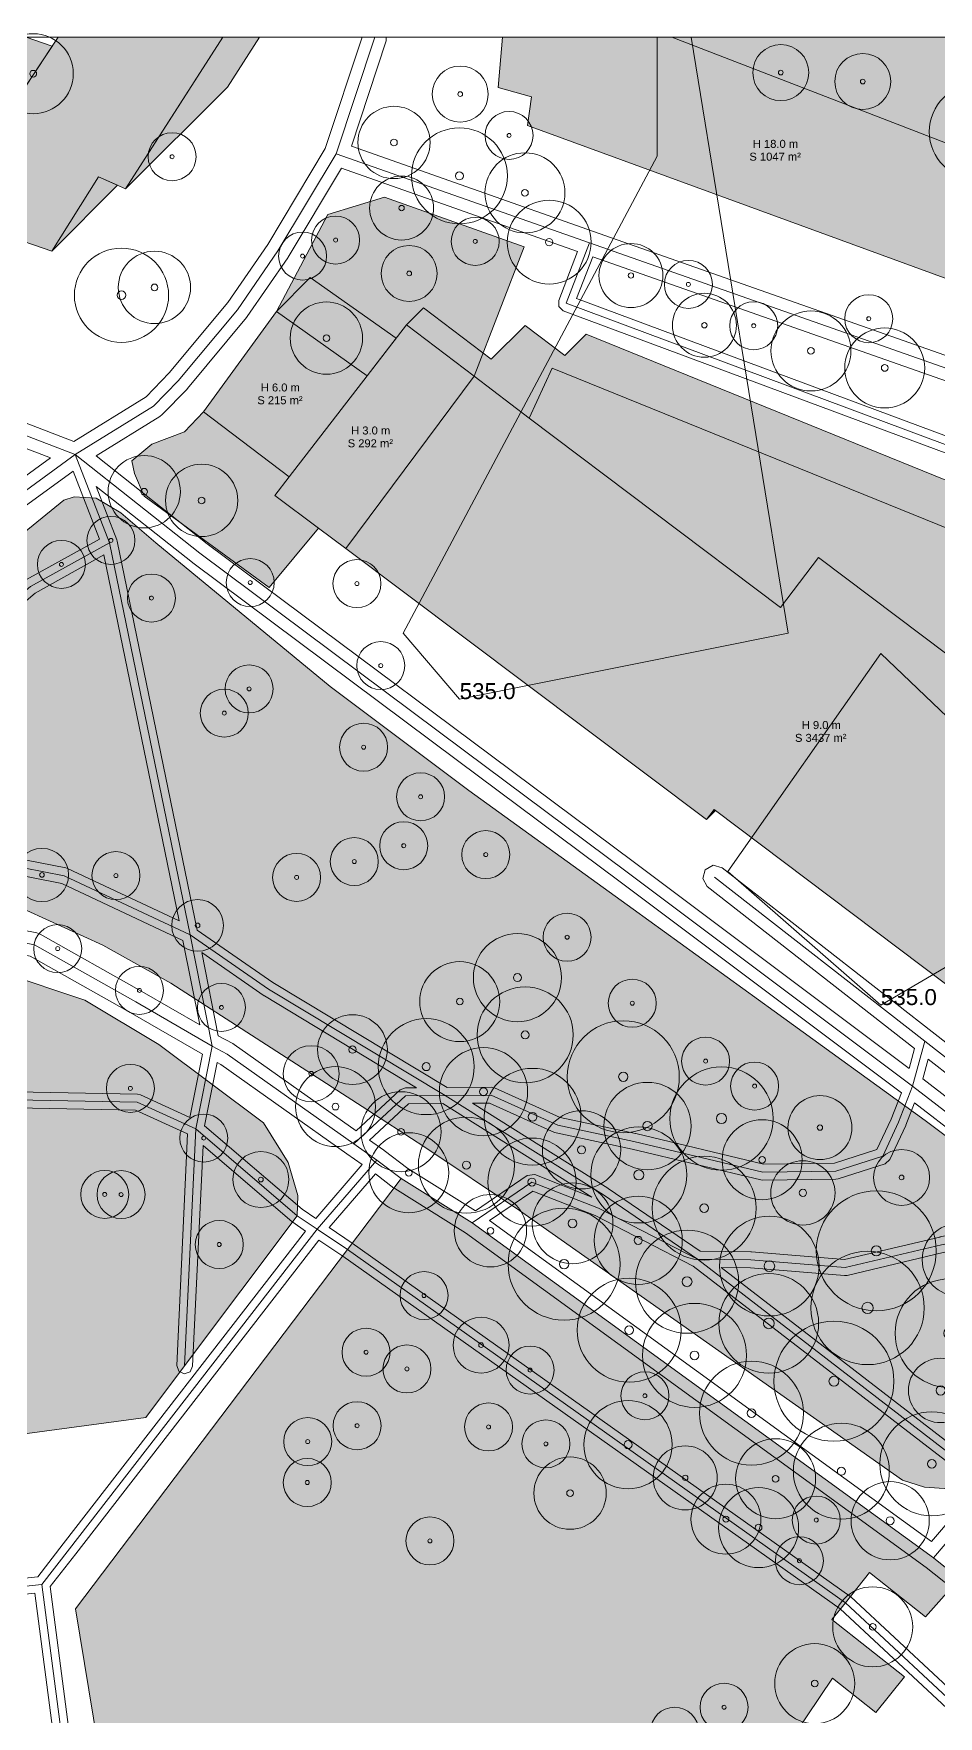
# Model space of a CAD drawing. Header units: metres. Extents: x -6 to 981, y -3 to 1020.
# Drawn here: x 750 to 863.1, y 803.3 to 1013.6 of the extents above; entities that cross this region are included whole.
import ezdxf

# ---------------------------------------------------------------- set-up
doc = ezdxf.new("R2010")
doc.units = ezdxf.units.M
doc.header["$MEASUREMENT"] = 0
for name, color, linetype, lineweight, true_color in [('TPX_BUILDING_AREAS_TEXT', 7, 'CONTINUOUS', 0, 0x000000), ('TPX_BUILDING_HEIGHTS_TEXT', 7, 'CONTINUOUS', 0, 0x000000), ('TPX_BUILDINGS', 7, 'CONTINUOUS', 0, 0x000000), ('TPX_BUILDINGS_HATCH', 7, 'CONTINUOUS', 0, 0xf0f0f0), ('TPX_BUILDINGS_SHADOWS_HATCH', 7, 'CONTINUOUS', 0, 0x000000), ('TPX_BUILDINGS_SHADOWS_OUTLINES', 7, 'CONTINUOUS', 0, 0x000000), ('TPX_CONTOUR_LINES_5M', 7, 'CONTINUOUS', 0, 0x969696), ('TPX_CONTOUR_LINES_5M_TEXT', 7, 'CONTINUOUS', 0, 0x000000), ('TPX_FRAME_PROJECT', 7, 'CONTINUOUS', 0, 0x000000), ('TPX_ROADS_AXES', 7, 'CONTINUOUS', 0, 0x323232), ('TPX_ROADS_CONTOURS', 7, 'CONTINUOUS', 0, 0x646464), ('TPX_VEGETATION_GREEN_SPACES', 7, 'CONTINUOUS', 0, 0x58ba48), ('TPX_VEGETATION_GREEN_SPACES_HATCH', 7, 'CONTINUOUS', 0, 0x58ba48), ('TPX_VEGETATION_TREES_INDIVIDUAL', 7, 'CONTINUOUS', 0, 0x136734)]:
    doc.layers.add(name, color=color, linetype=linetype, lineweight=lineweight, true_color=true_color)
doc.styles.add('TPX_TEXTE', font='arial.ttf')

# ---------------------------------------------------------------- blocks, each defined once
blk = doc.blocks.new('TREETR006_CR055')
at = {"layer": 'TPX_VEGETATION_TREES_INDIVIDUAL'}
for radius in [5.46, 0.583]:
    blk.add_circle((0, 0, 0.04), radius, dxfattribs=at)
blk = doc.blocks.new('TREETR005_CR052')
at = {"layer": 'TPX_VEGETATION_TREES_INDIVIDUAL'}
for radius in [5.24, 0.458]:
    blk.add_circle((0, 0, 0.04), radius, dxfattribs=at)
blk = doc.blocks.new('TREETR006_CR075')
at = {"layer": 'TPX_VEGETATION_TREES_INDIVIDUAL'}
for radius in [7.5, 0.625]:
    blk.add_circle((0, 0, 0.04), radius, dxfattribs=at)
blk = doc.blocks.new('TREETR004_CR044')
at = {"layer": 'TPX_VEGETATION_TREES_INDIVIDUAL'}
for radius in [4.37, 0.375]:
    blk.add_circle((0, 0, 0.04), radius, dxfattribs=at)
blk = doc.blocks.new('TREETR007_CR071')
at = {"layer": 'TPX_VEGETATION_TREES_INDIVIDUAL'}
for radius in [7.09, 0.708]:
    blk.add_circle((0, 0, 0.04), radius, dxfattribs=at)
blk = doc.blocks.new('TREETR006_CR070')
at = {"layer": 'TPX_VEGETATION_TREES_INDIVIDUAL'}
for radius in [7, 0.583]:
    blk.add_circle((0, 0, 0.04), radius, dxfattribs=at)
blk = doc.blocks.new('TREETR006_CR040')
at = {"layer": 'TPX_VEGETATION_TREES_INDIVIDUAL'}
for radius in [4.03, 0.583]:
    blk.add_circle((0, 0, 0.04), radius, dxfattribs=at)
blk = doc.blocks.new('TREETR005_CR044')
at = {"layer": 'TPX_VEGETATION_TREES_INDIVIDUAL'}
for radius in [4.36, 0.458]:
    blk.add_circle((0, 0, 0.04), radius, dxfattribs=at)
blk = doc.blocks.new('TREETR003_CR032')
at = {"layer": 'TPX_VEGETATION_TREES_INDIVIDUAL'}
for radius in [3.23, 0.292]:
    blk.add_circle((0, 0, 0.04), radius, dxfattribs=at)
blk = doc.blocks.new('TREETR005_CR061')
at = {"layer": 'TPX_VEGETATION_TREES_INDIVIDUAL'}
for radius in [6.05, 0.542]:
    blk.add_circle((0, 0, 0.04), radius, dxfattribs=at)
blk = doc.blocks.new('TREETR003_CR040')
at = {"layer": 'TPX_VEGETATION_TREES_INDIVIDUAL'}
for radius in [4, 0.333]:
    blk.add_circle((0, 0, 0.04), radius, dxfattribs=at)
blk = doc.blocks.new('TREETR003_CR030')
at = {"layer": 'TPX_VEGETATION_TREES_INDIVIDUAL'}
for radius in [3, 0.25]:
    blk.add_circle((0, 0, 0.04), radius, dxfattribs=at)
blk = doc.blocks.new('TREETR003_CR035')
at = {"layer": 'TPX_VEGETATION_TREES_INDIVIDUAL'}
for radius in [3.5, 0.292]:
    blk.add_circle((0, 0, 0.04), radius, dxfattribs=at)
blk = doc.blocks.new('TREETR005_CR065')
at = {"layer": 'TPX_VEGETATION_TREES_INDIVIDUAL'}
for radius in [6.5, 0.542]:
    blk.add_circle((0, 0, 0.04), radius, dxfattribs=at)
blk = doc.blocks.new('TREETR005_CR049')
at = {"layer": 'TPX_VEGETATION_TREES_INDIVIDUAL'}
for radius in [4.89, 0.5]:
    blk.add_circle((0, 0, 0.04), radius, dxfattribs=at)
blk = doc.blocks.new('TREETR005_CR060')
at = {"layer": 'TPX_VEGETATION_TREES_INDIVIDUAL'}
for radius in [6, 0.5]:
    blk.add_circle((0, 0, 0.04), radius, dxfattribs=at)
blk = doc.blocks.new('TREETR007_CR068')
at = {"layer": 'TPX_VEGETATION_TREES_INDIVIDUAL'}
for radius in [6.79, 0.708]:
    blk.add_circle((0, 0, 0.04), radius, dxfattribs=at)
blk = doc.blocks.new('TREETR005_CR059')
at = {"layer": 'TPX_VEGETATION_TREES_INDIVIDUAL'}
for radius in [5.89, 0.542]:
    blk.add_circle((0, 0, 0.04), radius, dxfattribs=at)
blk = doc.blocks.new('TREETR003_CR033')
at = {"layer": 'TPX_VEGETATION_TREES_INDIVIDUAL'}
for radius in [3.32, 0.292]:
    blk.add_circle((0, 0, 0.04), radius, dxfattribs=at)
blk = doc.blocks.new('TREETR006_CR065')
at = {"layer": 'TPX_VEGETATION_TREES_INDIVIDUAL'}
for radius in [6.45, 0.625]:
    blk.add_circle((0, 0, 0.04), radius, dxfattribs=at)
blk = doc.blocks.new('TREETR005_CR055')
at = {"layer": 'TPX_VEGETATION_TREES_INDIVIDUAL'}
for radius in [5.51, 0.5]:
    blk.add_circle((0, 0, 0.04), radius, dxfattribs=at)
blk = doc.blocks.new('TREETR005_CR051')
at = {"layer": 'TPX_VEGETATION_TREES_INDIVIDUAL'}
for radius in [5.05, 0.542]:
    blk.add_circle((0, 0, 0.04), radius, dxfattribs=at)
blk = doc.blocks.new('TREETR004_CR050')
at = {"layer": 'TPX_VEGETATION_TREES_INDIVIDUAL'}
for radius in [5, 0.417]:
    blk.add_circle((0, 0, 0.04), radius, dxfattribs=at)
blk = doc.blocks.new('TREETR005_CR040')
at = {"layer": 'TPX_VEGETATION_TREES_INDIVIDUAL'}
for radius in [4.02, 0.458]:
    blk.add_circle((0, 0, 0.04), radius, dxfattribs=at)
blk = doc.blocks.new('TREETR006_CR060')
at = {"layer": 'TPX_VEGETATION_TREES_INDIVIDUAL'}
for radius in [6, 0.625]:
    blk.add_circle((0, 0, 0.04), radius, dxfattribs=at)
blk = doc.blocks.new('TREETR004_CR045')
at = {"layer": 'TPX_VEGETATION_TREES_INDIVIDUAL'}
for radius in [4.52, 0.417]:
    blk.add_circle((0, 0, 0.04), radius, dxfattribs=at)
blk = doc.blocks.new('TREETR007_CR062')
at = {"layer": 'TPX_VEGETATION_TREES_INDIVIDUAL'}
for radius in [6.23, 0.667]:
    blk.add_circle((0, 0, 0.04), radius, dxfattribs=at)

msp = doc.modelspace()

# ---------------------------------------------------------------- hatches: boundary and pattern name
at = {"layer": 'TPX_BUILDINGS_HATCH'}
for points in [[(708.79, 1010.13), (702.66, 994.73), (743.19, 980.44), (747.61, 988.08), (752.28, 986.44), (758.15, 995.73), (761.52, 994.22), (773.67, 1013.19), (753.09, 1013.19), (743.08, 998.11), (708.79, 1010.13)], [(808.64, 1013.19), (808.12, 1006.88), (812.28, 1005.72), (811.77, 1002.16), (871.63, 980.28), (877.2, 994.9), (829.83, 1013.19), (808.64, 1013.19)], [(780.37, 978.91), (771.27, 966.34), (781.99, 958.21), (791.73, 970.86), (780.37, 978.91)], [(781.99, 958.21), (780.2, 955.89), (785.64, 951.81), (789.05, 949.25), (805.1, 970.8), (796.63, 977.24), (791.73, 970.86), (781.99, 958.21)], [(814.87, 971.82), (811.97, 965.58), (843.4, 941.9), (848.16, 948.16), (893.26, 914.19), (894.56, 915.9), (902.48, 909.94), (895.59, 900.88), (907.05, 896.38), (924.27, 940.35), (879.74, 958.31), (877.59, 952.87), (868.4, 956.33), (866.14, 951.01), (814.87, 971.82)], [(805.1, 970.8), (789.05, 949.25), (834.14, 915.41), (835.09, 916.66), (878.4, 884.04), (890.84, 900.39), (893.63, 898.29), (895.59, 900.88), (902.48, 909.94), (894.56, 915.9), (893.26, 914.19), (848.16, 948.16), (843.4, 941.9), (811.97, 965.58), (805.1, 970.8)]]:
    msp.add_hatch(color=256, dxfattribs=at).paths.add_polyline_path(points)
at = {"layer": 'TPX_BUILDINGS_SHADOWS_HATCH'}
for points in [[(711.85, 1013.19), (708.79, 1010.13), (743.08, 998.11), (752.34, 1012.06), (749.11, 1013.19), (711.85, 1013.19)], [(764.13, 998.3), (761.52, 994.22), (774.25, 1006.95), (778.25, 1013.19), (773.67, 1013.19), (764.13, 998.3)], [(875.53, 1013.19), (829.83, 1013.19), (877.2, 994.9), (871.63, 980.28), (884.36, 993.01), (889.93, 1007.63), (875.53, 1013.19)], [(758.15, 995.73), (752.28, 986.44), (760.51, 994.67), (758.15, 995.73)], [(784.61, 983.16), (780.37, 978.91), (791.73, 970.86), (795.34, 975.55), (784.61, 983.16)], [(798.75, 979.36), (796.63, 977.24), (805.1, 970.8), (811.97, 965.58), (814.87, 971.82), (866.14, 951.01), (868.3, 956.09), (819.11, 976.06), (816.43, 973.39), (811.46, 977.16), (807.22, 972.92), (798.75, 979.36)], [(835.09, 916.66), (834.14, 915.41), (835.27, 916.53), (835.09, 916.66)]]:
    msp.add_hatch(color=256, dxfattribs=at).paths.add_polyline_path(points)
at = {"layer": 'TPX_VEGETATION_GREEN_SPACES_HATCH'}
for points in [[(786.8, 991.02), (780.37, 978.91), (791.73, 970.86), (796.63, 977.24), (805.1, 970.8), (811.34, 986.99), (793.88, 993.19), (786.8, 991.02)], [(764.81, 962.31), (762.31, 960.22), (762.65, 958.63), (763.86, 955.8), (779.49, 944.39), (785.64, 951.81), (780.2, 955.89), (781.99, 958.21), (771.27, 966.34), (768.89, 963.86), (764.81, 962.31)], [(710.6, 913.14), (709.44, 909.48), (709.86, 907.02), (711.85, 906.57), (722.6, 908.07), (738.64, 906.02), (749.18, 904.01), (758.67, 899.69), (767.16, 894.92), (791.12, 879.52), (798.81, 874.5), (810.77, 866.52), (858.65, 832.83), (861.4, 831.92), (864.5, 831.72), (866.32, 832.58), (885.93, 855.84), (885.83, 858.83), (882.13, 862.32), (861.48, 877.78), (842.61, 891.42), (824.97, 904.19), (804.42, 919.03), (787.1, 932.03), (765.31, 949.96), (760.94, 953.74), (757.86, 955.57), (755.1, 955.73), (753.81, 955.32), (742.7, 946.31), (733.12, 939.05), (726.05, 932.5), (718.19, 924), (710.6, 913.14)], [(694.49, 891.27), (655.66, 837.77), (660.12, 834.93), (670.38, 828.01), (764.05, 840.64), (768.9, 847.11), (782.99, 865.87), (783.07, 868.39), (781.84, 872.53), (778.78, 877.48), (765.68, 887.28), (756.42, 892.82), (746.22, 896.24), (732.02, 898.43), (713.05, 898.66), (704.43, 897.41), (698.77, 894.93), (694.49, 891.27)], [(789.27, 861.64), (755.26, 816.74), (760.86, 782.82), (840.41, 793.92), (849.89, 808.08), (850.91, 807.27), (855.33, 803.77), (858.89, 808.23), (849.83, 815.38), (851.51, 817.49), (854.53, 821.29), (861.55, 815.75), (864.52, 819.12), (865.75, 820.52), (862.53, 823.1), (804.86, 864.98), (795.96, 870.53), (789.27, 861.64)]]:
    msp.add_hatch(color=256, dxfattribs=at).paths.add_polyline_path(points)

# ---------------------------------------------------------------- linework, layer by layer
at = {"layer": 'TPX_BUILDINGS', "elevation": 0.04}
for points in [[(708.79, 1010.13), (702.66, 994.73), (743.19, 980.44), (747.61, 988.08), (752.28, 986.44), (758.15, 995.73), (761.52, 994.22), (773.67, 1013.19), (753.09, 1013.19), (743.08, 998.11)], [(808.64, 1013.19), (808.12, 1006.88), (812.28, 1005.72), (811.77, 1002.16), (871.63, 980.28), (877.2, 994.9), (829.83, 1013.19)], [(780.37, 978.91), (771.27, 966.34), (781.99, 958.21), (791.73, 970.86)], [(781.99, 958.21), (780.2, 955.89), (785.64, 951.81), (789.05, 949.25), (805.1, 970.8), (796.63, 977.24), (791.73, 970.86)], [(814.87, 971.82), (811.97, 965.58), (843.4, 941.9), (848.16, 948.16), (893.26, 914.19), (894.56, 915.9), (902.48, 909.94), (895.59, 900.88), (907.05, 896.38), (924.27, 940.35), (879.74, 958.31), (877.59, 952.87), (868.4, 956.33), (866.14, 951.01)], [(805.1, 970.8), (789.05, 949.25), (834.14, 915.41), (835.09, 916.66), (878.4, 884.04), (890.84, 900.39), (893.63, 898.29), (895.59, 900.88), (902.48, 909.94), (894.56, 915.9), (893.26, 914.19), (848.16, 948.16), (843.4, 941.9), (811.97, 965.58)]]:
    msp.add_lwpolyline(points, close=True, dxfattribs=at)
at = {"layer": 'TPX_BUILDINGS_SHADOWS_OUTLINES', "elevation": 0.04}
for points in [[(711.85, 1013.19), (708.79, 1010.13), (743.08, 998.11), (752.34, 1012.06), (749.11, 1013.19)], [(764.13, 998.3), (761.52, 994.22), (774.25, 1006.95), (778.25, 1013.19), (773.67, 1013.19)], [(875.53, 1013.19), (829.83, 1013.19), (877.2, 994.9), (871.63, 980.28), (884.36, 993.01), (889.93, 1007.63)], [(758.15, 995.73), (752.28, 986.44), (760.51, 994.67)], [(784.61, 983.16), (780.37, 978.91), (791.73, 970.86), (795.34, 975.55)], [(798.75, 979.36), (796.63, 977.24), (805.1, 970.8), (811.97, 965.58), (814.87, 971.82), (866.14, 951.01), (868.3, 956.09), (819.11, 976.06), (816.43, 973.39), (811.46, 977.16), (807.22, 972.92)], [(835.09, 916.66), (834.14, 915.41), (835.27, 916.53)]]:
    msp.add_lwpolyline(points, close=True, dxfattribs=at)
at = {"layer": 'TPX_CONTOUR_LINES_5M', "elevation": 0.05}
for points in [[(827.98, 1013.19), (827.98, 998.29), (796.21, 938.69), (803.29, 930.44), (844.35, 938.69), (832.24, 1013.19)], [(855.96, 936.16), (836.83, 908.89), (855.96, 892.2), (884.51, 908.89), (855.96, 936.16)]]:
    msp.add_lwpolyline(points, dxfattribs=at)
at = {"layer": 'TPX_FRAME_PROJECT', "elevation": 0}
msp.add_lwpolyline([(0, 0), (974.48, 0), (974.48, 1013.19), (0, 1013.19)], close=True, dxfattribs=at)
at = {"layer": 'TPX_ROADS_AXES', "elevation": 0.03}
for points in [[(492.99, 1013.19), (521.19, 992.31), (619.94, 920.66), (620.41, 920.3), (628.32, 914.69), (633.16, 911.27), (649.41, 901.43), (670.74, 893.87), (688.67, 889.08), (700.63, 886.92), (724.56, 882.08), (743.39, 880.45), (762.99, 880.08), (770.31, 876.71), (782.99, 865.87), (785.47, 864.18), (789.27, 861.64), (851.51, 817.49), (867.91, 802.23), (878.21, 793.72), (909.75, 762.75), (929.69, 734.83), (943.26, 707.87)], [(870.04, 831.89), (833.02, 860.43), (821.29, 868.46), (801.46, 880.89), (779.4, 894.2), (769.58, 900.97), (753.86, 908.37), (730.94, 912.86), (721.44, 915.22), (709.46, 917.33), (683.15, 921.05), (658.67, 925.16), (633.84, 933.91), (626.56, 937.26), (603.79, 952.67), (564.63, 983.04), (533.82, 1003.37), (521.37, 1011.59), (519.27, 1013.19)], [(620.28, 1013.19), (620.72, 1012.89), (631.53, 1008), (690.97, 985.7), (755.23, 961), (770.82, 948.68), (803.9, 923.99), (824.24, 908.81), (859.91, 882.07), (879.49, 866.98), (892.05, 857), (923.65, 832.78), (945.16, 813.28), (964.83, 787.93), (974.48, 771.84)], [(792.7, 1013.19), (787.86, 998.62)], [(787.86, 998.62), (780.55, 986.46), (775.51, 979.1), (768.1, 970.21), (765.02, 967.06), (755.23, 961), (732.37, 944.36), (721.34, 933.13), (709.46, 917.33), (696.39, 900.29)], [(949.1, 942.16), (942.41, 944.26), (933.44, 947.42), (819.52, 987.47), (787.86, 998.62)], [(816.6, 979.92), (819.52, 987.47)], [(946.67, 937.83), (932.24, 943.12), (924.53, 945.95), (868.2, 965.33), (866.47, 961.37), (816.6, 979.92)], [(755.23, 961), (759.5, 949.99), (769.58, 900.97), (772.35, 887.08), (770.31, 876.71), (768.9, 847.11)], [(660.12, 834.93), (700.63, 886.92), (707.96, 893.02), (711.33, 897.24), (713.67, 903.09), (721.44, 915.22), (728.69, 924.58), (738.59, 935.12), (749.63, 944.5), (759.5, 949.99)], [(933.44, 947.42), (932.24, 943.12), (930.28, 936.08), (922.9, 920.37), (911.77, 899.48), (906.93, 893.25), (903.21, 890.07), (900.46, 891.78), (882.86, 870.97), (879.49, 866.98), (872.96, 864.09), (863.55, 862.22), (851.5, 859.38), (839.7, 860.37), (833.02, 860.43), (820.63, 866.8), (812.32, 870.07), (804.86, 864.98)], [(862.53, 823.1), (870.04, 831.89), (892.05, 857), (895.44, 861.18), (914.84, 885.09), (915.55, 886.03), (919.47, 891.1), (929.58, 907.7), (938.64, 923.47), (946.67, 937.83), (949.1, 942.16)], [(895.44, 861.18), (882.86, 870.97), (861.46, 887.67), (835.16, 908.18)], [(862.53, 823.1), (804.86, 864.98), (795.96, 870.53), (792.93, 872.83), (790.04, 874.85), (774.22, 886.07), (772.35, 887.08), (762.82, 892.59), (750.12, 899.74), (737.56, 902.23), (726.99, 903.23), (713.67, 903.09), (696.39, 900.29)], [(790.04, 874.85), (796.52, 880.85), (801.46, 880.89), (807.22, 880.95), (815.55, 877.19), (825.07, 875.16), (841.18, 871.33), (850.32, 871.44), (856.18, 873.31), (858.16, 877.56), (859.91, 882.07), (861.46, 887.67)], [(792.93, 872.83), (785.47, 864.18), (754.51, 824.24), (751.06, 819.79)], [(954.15, 718.29), (947.37, 733.93), (934.22, 755.26), (919.49, 773.03), (903.72, 788.52), (887.18, 804.71), (876.35, 812.69), (865.75, 820.52), (862.53, 823.1)], [(751.06, 819.79), (736.21, 818.22)], [(751.06, 819.79), (757.24, 772.38), (757.75, 769.16), (758.22, 766.24), (766.02, 708), (766.56, 703.95), (767, 700.74), (767.4, 697.65), (761.72, 696.86), (768.91, 650.78)]]:
    msp.add_lwpolyline(points, dxfattribs=at)
at = {"layer": 'TPX_ROADS_CONTOURS', "elevation": 0.03}
for points in [[(933.93, 948.83), (820.02, 988.89), (789.75, 999.54), (794.12, 1012.72), (794.09, 1013.19), (791.12, 1013.19), (786.49, 999.25), (779.29, 987.27), (774.31, 980.01), (766.98, 971.21), (764.08, 968.23), (755.07, 962.66), (691.5, 987.1)], [(883.04, 872.74), (862.38, 888.85), (836.09, 909.37), (834.98, 909.67), (833.98, 909.11), (833.68, 908), (834.24, 907), (860.17, 886.77), (859.48, 884.26), (825.14, 910.01), (804.8, 925.19), (771.74, 949.87), (757.84, 960.85), (765.81, 965.78), (766.1, 966.01), (769.17, 969.16), (769.25, 969.25), (776.66, 978.14), (776.74, 978.25), (781.79, 985.61), (781.84, 985.69), (788.51, 996.79), (818.04, 986.41), (815.67, 980.28), (815.69, 979.51), (816.25, 978.98), (866.12, 960.43)], [(690.43, 984.29), (752.12, 960.59), (731.48, 945.57)], [(743.37, 879.45), (762.76, 879.08), (769.28, 876.09), (767.91, 847.16), (768.16, 846.44), (768.86, 846.11), (769.58, 846.37), (769.9, 847.06), (771.21, 874.63), (782.34, 865.11), (782.43, 865.05), (784.03, 863.95), (753.72, 824.85), (750.53, 820.74), (736.1, 819.21)], [(868.57, 802.98), (852.19, 818.23), (852.09, 818.31), (789.85, 862.45), (786.97, 864.38), (792.75, 871.09), (795.05, 869.33), (795.17, 869.26), (804.02, 863.73), (861.62, 821.9), (864.81, 819.35), (864.86, 819.31), (875.46, 811.48), (886.21, 803.56), (902.67, 787.45)], [(758.23, 772.53), (752.1, 819.51), (755.3, 823.62), (785.69, 862.83), (788.7, 860.81), (850.88, 816.72), (867.23, 801.5)], [(736.31, 817.22), (750.19, 818.7), (756.25, 772.25), (756.61, 770.01), (743.43, 768.19)]]:
    msp.add_lwpolyline(points, dxfattribs=at)
for points in [[(817.9, 980.5), (819.93, 985.74), (932.09, 946.3), (931.57, 944.43), (924.86, 946.89), (868.52, 966.27), (867.8, 966.24), (867.28, 965.73), (865.93, 962.63)], [(711.79, 917.94), (722.48, 932.15), (733.35, 943.22), (754.96, 958.94), (758.25, 950.44), (749.14, 945.38), (748.98, 945.26), (737.94, 935.88), (737.86, 935.8), (727.96, 925.27), (727.9, 925.2), (721.02, 916.31)], [(757.85, 957.02), (769.89, 947.5), (769.92, 947.48), (803, 922.79), (823.34, 907.61), (858.52, 881.24), (857.24, 877.95), (855.46, 874.13), (850.16, 872.44), (841.29, 872.33), (825.3, 876.13), (825.28, 876.14), (815.87, 878.15), (807.63, 881.86), (807.21, 881.95), (801.73, 881.9), (779.95, 895.04), (770.48, 901.57), (760.48, 950.2), (760.43, 950.36)], [(723.17, 915.82), (729.45, 923.93), (739.28, 934.39), (750.2, 943.68), (758.8, 948.46), (768.2, 902.73), (754.28, 909.28), (754.05, 909.35), (731.15, 913.83)], [(715.83, 904.61), (721.9, 914.08), (730.69, 911.89), (730.74, 911.88), (753.54, 907.41), (768.7, 900.28), (770.81, 889.71), (763.56, 893.9), (750.85, 901.05), (750.41, 901.21), (737.86, 903.7), (737.7, 903.73), (727.13, 904.72), (726.97, 904.73)], [(702.88, 887.49), (708.6, 892.25), (708.75, 892.39), (712.11, 896.62), (712.25, 896.87), (714.15, 901.6), (726.92, 901.73), (737.35, 900.75), (749.59, 898.32), (762.08, 891.29), (771.13, 886.05), (769.57, 878.15), (763.4, 880.98), (763.01, 881.08), (743.44, 881.45), (724.71, 883.07)], [(771.04, 898.75), (778.84, 893.37), (778.89, 893.34), (797.91, 881.87), (796.51, 881.85), (795.84, 881.59), (790.33, 876.48), (775.08, 887.29), (774.93, 887.38), (773.11, 888.37)], [(771.4, 877.09), (772.97, 885.04), (773.42, 884.79), (789.18, 873.62), (791.12, 872.26), (785.3, 865.51), (783.6, 866.67)], [(861.2, 882.97), (861.88, 885.44), (881.11, 870.44), (879.67, 868.74)], [(792, 875.31), (796.91, 879.86), (801.17, 879.89), (819.83, 868.19), (812.68, 871), (811.75, 870.9), (805.28, 866.48), (796.81, 871.76), (793.84, 874.02), (793.79, 874.06)], [(804.88, 879.93), (807.01, 879.95), (815.14, 876.28), (815.34, 876.21), (824.85, 874.19), (840.95, 870.35), (841.19, 870.33), (850.33, 870.44), (850.63, 870.49), (856.48, 872.36), (857.08, 872.89), (859.07, 877.14), (859.09, 877.2), (860.17, 879.97), (877.03, 866.99), (872.65, 865.05), (863.36, 863.21), (863.32, 863.2), (851.42, 860.39), (839.78, 861.36), (839.71, 861.37), (833.34, 861.43), (821.85, 869.28), (821.82, 869.31)], [(807.03, 865.25), (812.44, 868.95), (820.22, 865.89), (832.49, 859.58), (868.2, 832.05), (862.29, 825.13)], [(836, 859.4), (839.65, 859.37), (851.42, 858.38), (851.73, 858.41), (863.76, 861.25), (873.15, 863.1), (873.36, 863.17), (878.83, 865.59), (889.88, 856.8), (869.51, 833.56)]]:
    msp.add_lwpolyline(points, close=True, dxfattribs=at)
at = {"layer": 'TPX_VEGETATION_GREEN_SPACES', "elevation": 0}
for points in [[(786.8, 991.02), (780.37, 978.91), (791.73, 970.86), (796.63, 977.24), (805.1, 970.8), (811.34, 986.99), (793.88, 993.19)], [(764.81, 962.31), (762.31, 960.22), (762.65, 958.63), (763.86, 955.8), (779.49, 944.39), (785.64, 951.81), (780.2, 955.89), (781.99, 958.21), (771.27, 966.34), (768.89, 963.86)], [(694.49, 891.27), (655.66, 837.77), (660.12, 834.93), (670.38, 828.01), (764.05, 840.64), (768.9, 847.11), (782.99, 865.87), (783.07, 868.39), (781.84, 872.53), (778.78, 877.48), (765.68, 887.28), (756.42, 892.82), (746.22, 896.24), (732.02, 898.43), (713.05, 898.66), (704.43, 897.41), (698.77, 894.93)], [(789.27, 861.64), (755.26, 816.74), (760.86, 782.82), (840.41, 793.92), (849.89, 808.08), (850.91, 807.27), (855.33, 803.77), (858.89, 808.23), (849.83, 815.38), (851.51, 817.49), (854.53, 821.29), (861.55, 815.75), (864.52, 819.12), (865.75, 820.52), (862.53, 823.1), (804.86, 864.98), (795.96, 870.53)]]:
    msp.add_lwpolyline(points, close=True, dxfattribs=at)
msp.add_lwpolyline([(749.18, 904.01), (758.67, 899.69), (767.16, 894.92), (791.12, 879.52), (798.81, 874.5), (810.77, 866.52), (858.65, 832.83), (861.4, 831.92), (864.5, 831.72), (866.32, 832.58), (885.93, 855.84), (885.83, 858.83), (882.13, 862.32), (861.48, 877.78), (842.61, 891.42), (824.97, 904.19), (804.42, 919.03), (787.1, 932.03), (765.31, 949.96), (760.94, 953.74), (757.86, 955.57), (755.1, 955.73), (753.81, 955.32), (742.7, 946.31)], dxfattribs=at)

# ---------------------------------------------------------------- block references
at = {"layer": 'TPX_VEGETATION_TREES_INDIVIDUAL'}
for name, p in [('TREETR004_CR050', (749.98, 1008.62, 0.04)), ('TREETR003_CR035', (843.44, 1008.75, 0.04)), ('TREETR003_CR035', (853.69, 1007.64, 0.04)), ('TREETR003_CR035', (803.36, 1006.07, 0.04)), ('TREETR005_CR060', (868.01, 1001.37, 0.04)), ('TREETR004_CR045', (795.08, 1000.02, 0.04)), ('TREETR003_CR030', (809.47, 1000.9, 0.04)), ('TREETR003_CR030', (767.34, 998.24, 0.04)), ('TREETR005_CR060', (803.26, 995.85, 0.04)), ('TREETR004_CR050', (811.45, 993.73, 0.04)), ('TREETR003_CR040', (796.03, 991.83, 0.04)), ('TREETR005_CR052', (814.48, 987.57, 0.04)), ('TREETR003_CR030', (787.78, 987.83, 0.04)), ('TREETR003_CR030', (783.65, 985.82, 0.04)), ('TREETR003_CR030', (805.23, 987.66, 0.04)), ('TREETR005_CR059', (761.01, 980.93, 0.04)), ('TREETR003_CR035', (796.98, 983.65, 0.04)), ('TREETR003_CR040', (824.71, 983.39, 0.04)), ('TREETR004_CR045', (765.13, 981.91, 0.04)), ('TREETR003_CR030', (831.89, 982.29, 0.04)), ('TREETR003_CR040', (833.89, 977.17, 0.04)), ('TREETR003_CR030', (854.44, 977.99, 0.04)), ('TREETR004_CR045', (786.63, 975.57, 0.04)), ('TREETR003_CR030', (840.05, 977.11, 0.04)), ('TREETR004_CR050', (847.21, 973.97, 0.04)), ('TREETR004_CR050', (856.43, 971.84, 0.04)), ('TREETR004_CR045', (763.85, 956.37, 0.04)), ('TREETR004_CR045', (771.03, 955.28, 0.04)), ('TREETR003_CR030', (759.69, 950.28, 0.04)), ('TREETR003_CR030', (753.5, 947.28, 0.04)), ('TREETR003_CR030', (777.1, 945.01, 0.04)), ('TREETR003_CR030', (790.45, 944.88, 0.04)), ('TREETR003_CR030', (764.76, 943.08, 0.04)), ('TREETR003_CR030', (793.43, 934.63, 0.04)), ('TREETR003_CR030', (776.97, 931.72, 0.04)), ('TREETR003_CR030', (773.86, 928.69, 0.04)), ('TREETR003_CR030', (791.28, 924.43, 0.04)), ('TREETR003_CR030', (798.41, 918.23, 0.04)), ('TREETR003_CR030', (796.3, 912.12, 0.04)), ('TREETR003_CR030', (790.12, 910.14, 0.04)), ('TREETR003_CR030', (806.56, 911, 0.04)), ('TREETR003_CR033', (751.07, 908.46, 0.04)), ('TREETR003_CR030', (760.32, 908.38, 0.04)), ('TREETR003_CR030', (782.91, 908.16, 0.04)), ('TREETR003_CR032', (770.53, 902.15, 0.04)), ('TREETR003_CR030', (816.73, 900.68, 0.04)), ('TREETR003_CR030', (753.04, 899.25, 0.04)), ('TREETR005_CR055', (810.52, 895.63, 0.04)), ('TREETR003_CR030', (763.26, 894.04, 0.04)), ('TREETR004_CR050', (803.3, 892.64, 0.04)), ('TREETR003_CR030', (773.51, 891.9, 0.04)), ('TREETR005_CR060', (811.48, 888.47, 0.04)), ('TREETR003_CR030', (824.87, 892.43, 0.04)), ('TREETR005_CR044', (789.89, 886.63, 0.04)), ('TREETR005_CR060', (799.11, 884.5, 0.04)), ('TREETR006_CR070', (823.75, 883.24, 0.04)), ('TREETR003_CR030', (834.04, 885.19, 0.04)), ('TREETR003_CR035', (784.73, 883.62, 0.04)), ('TREETR005_CR055', (806.27, 881.37, 0.04)), ('TREETR003_CR030', (762.12, 881.79, 0.04)), ('TREETR004_CR050', (787.77, 879.5, 0.04)), ('TREETR005_CR061', (812.41, 878.24, 0.04)), ('TREETR006_CR065', (836.03, 878.02, 0.04)), ('TREETR003_CR030', (840.17, 882.07, 0.04)), ('TREETR004_CR050', (795.96, 876.36, 0.04)), ('TREETR006_CR055', (826.77, 877.08, 0.04)), ('TREETR003_CR040', (848.34, 876.88, 0.04)), ('TREETR003_CR030', (771.3, 875.57, 0.04)), ('TREETR005_CR060', (804.13, 872.19, 0.04)), ('TREETR005_CR049', (818.53, 874.1, 0.04)), ('TREETR004_CR050', (841.11, 872.86, 0.04)), ('TREETR004_CR050', (796.93, 871.24, 0.04)), ('TREETR005_CR055', (812.33, 870.07, 0.04)), ('TREETR006_CR060', (825.69, 870.96, 0.04)), ('TREETR003_CR035', (778.44, 870.39, 0.04)), ('TREETR005_CR065', (833.86, 866.8, 0.04)), ('TREETR003_CR035', (858.55, 870.65, 0.04)), ('TREETR003_CR030', (758.91, 868.53, 0.04)), ('TREETR003_CR030', (760.96, 868.51, 0.04)), ('TREETR005_CR040', (846.21, 868.72, 0.04)), ('TREETR005_CR051', (817.41, 864.91, 0.04)), ('TREETR006_CR075', (855.38, 861.48, 0.04)), ('TREETR004_CR045', (807.14, 863.99, 0.04)), ('TREETR006_CR070', (816.34, 859.81, 0.04)), ('TREETR005_CR055', (825.61, 862.79, 0.04)), ('TREETR003_CR030', (773.23, 862.27, 0.04)), ('TREETR007_CR062', (842.01, 859.57, 0.04)), ('TREETR004_CR045', (865.64, 860.36, 0.04)), ('TREETR006_CR065', (831.72, 857.62, 0.04)), ('TREETR007_CR071', (854.29, 854.34, 0.04)), ('TREETR003_CR030', (798.84, 855.89, 0.04)), ('TREETR007_CR062', (841.94, 852.41, 0.04)), ('TREETR005_CR065', (824.48, 851.56, 0.04)), ('TREETR007_CR068', (864.53, 851.18, 0.04)), ('TREETR005_CR065', (832.66, 848.41, 0.04)), ('TREETR003_CR035', (805.97, 849.69, 0.04)), ('TREETR006_CR075', (850.09, 845.18, 0.04)), ('TREETR003_CR030', (791.59, 848.81, 0.04)), ('TREETR003_CR030', (796.7, 846.71, 0.04)), ('TREETR003_CR030', (812.1, 846.57, 0.04)), ('TREETR005_CR065', (839.78, 841.19, 0.04)), ('TREETR006_CR040', (863.43, 844.03, 0.04)), ('TREETR003_CR030', (826.45, 843.36, 0.04)), ('TREETR003_CR030', (790.47, 839.62, 0.04)), ('TREETR003_CR030', (806.9, 839.46, 0.04)), ('TREETR005_CR055', (824.34, 837.25, 0.04)), ('TREETR005_CR065', (862.32, 834.85, 0.04)), ('TREETR003_CR030', (784.29, 837.63, 0.04)), ('TREETR003_CR030', (814.07, 837.35, 0.04)), ('TREETR005_CR060', (851.01, 833.93, 0.04)), ('TREETR004_CR050', (842.79, 832.99, 0.04)), ('TREETR003_CR030', (784.24, 832.52, 0.04)), ('TREETR004_CR045', (817.09, 831.19, 0.04)), ('TREETR003_CR040', (831.49, 833.1, 0.04)), ('TREETR004_CR044', (836.58, 827.94, 0.04)), ('TREETR004_CR050', (840.67, 826.88, 0.04)), ('TREETR003_CR030', (847.87, 827.83, 0.04)), ('TREETR005_CR049', (857.11, 827.74, 0.04)), ('TREETR003_CR030', (799.58, 825.22, 0.04)), ('TREETR003_CR030', (845.77, 822.74, 0.04)), ('TREETR004_CR050', (854.93, 814.48, 0.04)), ('TREETR004_CR050', (847.68, 807.39, 0.04)), ('TREETR003_CR030', (836.35, 804.43, 0.04)), ('TREETR003_CR030', (830.16, 801.43, 0.04))]:
    msp.add_blockref(name, p, dxfattribs=at)

# ---------------------------------------------------------------- texts
at = {"layer": 'TPX_BUILDING_AREAS_TEXT', "style": 'TPX_TEXTE'}
for s, p in [('S 1047 m²', (839.51, 997.75, 0.05)), ('S 215 m²', (777.99, 967.3, 0.05)), ('S 292 m²', (789.29, 961.92, 0.05)), ('S 3437 m²', (845.21, 925.1, 0.05))]:
    msp.add_text(s, height=1, dxfattribs=at).set_placement(p)
at = {"layer": 'TPX_BUILDING_HEIGHTS_TEXT', "style": 'TPX_TEXTE'}
for s, p in [('H 18.0 m', (839.94, 999.35, 0.05)), ('H 6.0 m', (778.42, 968.9, 0.05)), ('H 3.0 m', (789.72, 963.52, 0.05)), ('H 9.0 m', (846.06, 926.7, 0.05))]:
    msp.add_text(s, height=1, dxfattribs=at).set_placement(p)
at = {"layer": 'TPX_CONTOUR_LINES_5M_TEXT', "style": 'TPX_TEXTE'}
for p in [(803.29, 930.44, 0.05), (855.96, 892.2, 0.05)]:
    msp.add_text('535.0', height=2, dxfattribs=at).set_placement(p)

doc.saveas('drawing.dxf')
